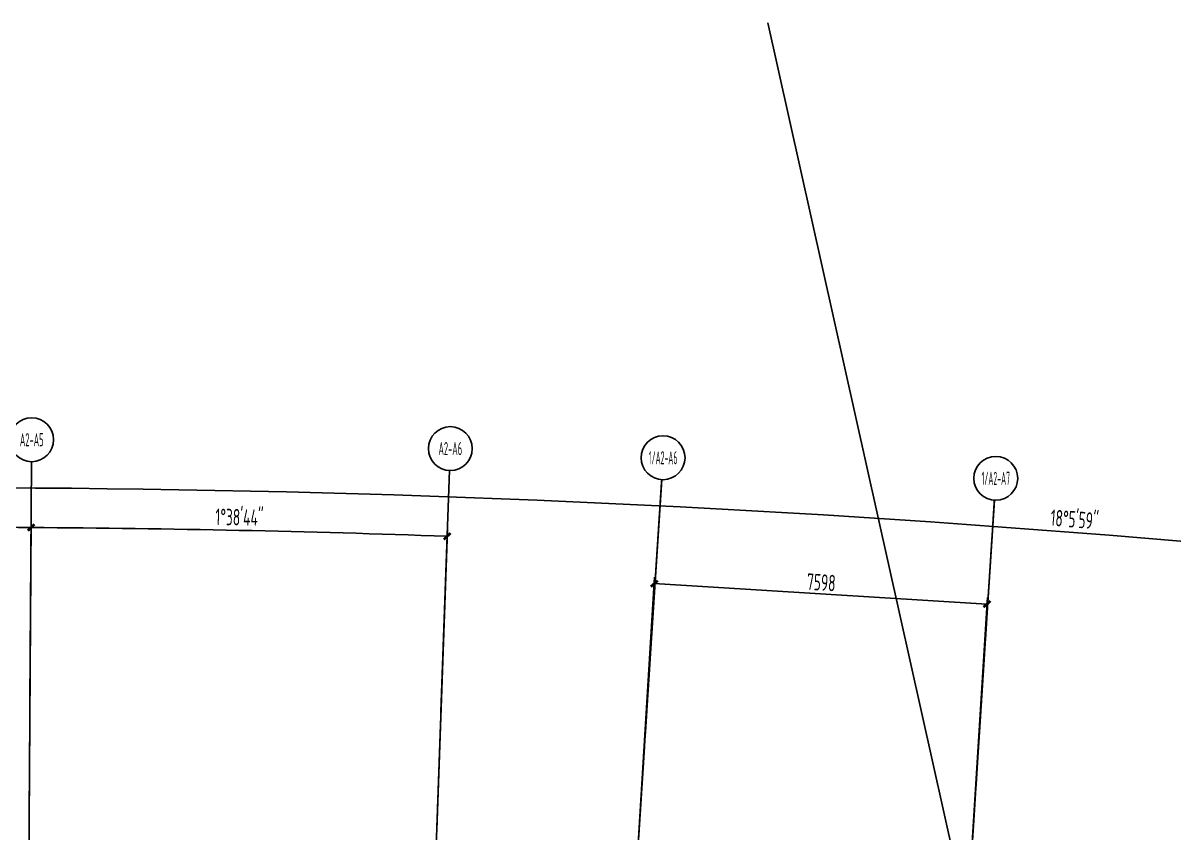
# Model space of a CAD drawing. Header units: millimetres. Extents: x 11515858 to 24947533, y -12784974 to -6116114.
# Drawn here: x 11780782 to 11806993, y -6370831 to -6352383 of the extents above; entities that cross this region are included whole.
import ezdxf
from ezdxf.enums import TextEntityAlignment as Align

# ---------------------------------------------------------------- set-up
doc = ezdxf.new("R2010")
doc.units = ezdxf.units.MM
doc.header["$LTSCALE"] = 10
doc.linetypes.add('A2-RG-AXIS$0$CENTER', pattern=[2, 1.25, -0.25, 0.25, -0.25])
doc.linetypes.add('A2-RG-AXIS$0$DOTE', pattern=[2.42, 2, -0.2, 0.02, -0.2])
for name, color, linetype in [('A2-RB-F2$0$$34$A-DIMS-100', 1, 'Continuous'), ('A2-RG-AXIS$0$A-AXIS', 1, 'Continuous'), ('A2-RG-AXIS$0$A-DIMS-100', 1, 'Continuous'), ('A2-RG-AXIS$0$A-GRID', 1, 'A2-RG-AXIS$0$CENTER'), ('A2-RG-AXIS$0$A-SYMB', 4, 'Continuous'), ('A2-RI-F2$0$A-STRS', 50, 'Continuous')]:
    doc.layers.add(name, color=color, linetype=linetype)
doc.layers.add('A2-RI-F2$0$A-FLOR-STRS', color=2, linetype='Continuous', lineweight=5)
doc.styles.add('A2-RB-F2$0$$0$XD2008', font='hzs.shx', dxfattribs={"width": 0.7, "bigfont": 'hztxt.shx'})
doc.styles.add('A2-RG-AXIS$0$ECADI', font='hzs.shx', dxfattribs={"width": 0.7, "bigfont": 'hztxt.shx'})
doc.styles.add('A2-RG-AXIS$0$XD2008', font='hzs.shx', dxfattribs={"width": 0.7, "bigfont": 'hztxt.shx'})
doc.dimstyles.new('A2-RB-F2$0$$0$XD100$0', dxfattribs={"dimscale": 100, "dimtxt": 3.5, "dimasz": 1, "dimexe": 1, "dimexo": 2, "dimgap": 0.5, "dimtad": 1, "dimdec": 0, "dimdsep": 46, "dimtxsty": 'A2-RB-F2$0$$0$XD2008', "dimblk1": 'A2-RB-F2$0$$20$_ArchTick', "dimblk2": 'A2-RB-F2$0$$20$_ArchTick', "dimsah": 1, "dimcen": 2.5, "dimclrt": 4, "dimaunit": 1, "dimadec": 0, "dimazin": 0, "dimtfac": 1, "dimtdec": 0, "dimtix": 1, "dimtmove": 2, "dimatfit": 3, "dimfxl": 0, "dimtolj": 1, "dimtzin": 0, "dimarcsym": 0})
doc.dimstyles.new('A2-RG-AXIS$0$XD150', dxfattribs={"dimscale": 300, "dimtxt": 2.5, "dimasz": 1.5, "dimexe": 1, "dimexo": 2, "dimgap": 0.5, "dimtad": 1, "dimdec": 0, "dimdsep": 46, "dimtxsty": 'A2-RG-AXIS$0$XD2008', "dimcen": 2.5, "dimclrt": 4, "dimaunit": 1, "dimadec": 3, "dimazin": 0, "dimtfac": 1, "dimtdec": 0, "dimtmove": 2, "dimatfit": 3, "dimfxl": 0, "dimtolj": 1, "dimtzin": 0, "dimarcsym": 0})
doc.dimstyles.new('A2-RG-AXIS$0$XD150$0', dxfattribs={"dimscale": 150, "dimtxt": 2.5, "dimasz": 1, "dimexe": 1, "dimexo": 2, "dimgap": 0.5, "dimtad": 1, "dimdec": 0, "dimdsep": 46, "dimtxsty": 'A2-RG-AXIS$0$XD2008', "dimblk": 'A2-RG-AXIS$0$_ArchTick', "dimcen": 2.5, "dimclrt": 4, "dimaunit": 1, "dimadec": 0, "dimazin": 0, "dimtfac": 1, "dimtdec": 0, "dimtmove": 2, "dimatfit": 3, "dimfxl": 0, "dimtolj": 1, "dimtzin": 0, "dimarcsym": 0})

# ---------------------------------------------------------------- blocks, each defined once
blk = doc.blocks.new('A2-RG-AXIS$0$ECADI-TAG-GRID')
at = {"color": 13}
blk.add_circle((0, 0), 5, dxfattribs=at)
at = {"style": 'A2-RG-AXIS$0$ECADI', "width": 0.7}
blk.add_attdef('GRID', text='', height=5, dxfattribs=at).set_placement((0, 0), align=Align.MIDDLE)
blk = doc.blocks.new('A2-RG-AXIS$0$_ArchTick')
at = {"color": 0, "linetype": 'ByBlock', "const_width": 0.4}
blk.add_lwpolyline([(-0.5, -0.5), (0.5, 0.5)], dxfattribs=at)
blk = doc.blocks.new('*D1242')
at = {"layer": 'A2-RG-AXIS$0$A-DIMS-100', "color": 0, "lineweight": -2, "ltscale": 3, "transparency": 16777216}
for p, q in [((11753070, -6371598), (11752455, -6363872)), ((11854556, -6379588), (11856371, -6372053))]:
    blk.add_line(p, q, dxfattribs=at)
blk.add_arc((11778731, -6694179), 331200, 76.44866, 94.54827, dxfattribs=at)
at = {"layer": 'Defpoints', "color": 0, "ltscale": 3, "transparency": 16777216}
for p in [(11822065, -6365826), (11753093, -6371897), (11854485, -6379879), (11778731, -6694179)]:
    blk.add_point(p, dxfattribs=at)
at = {"layer": 'A2-RG-AXIS$0$A-DIMS-100', "color": 0, "lineweight": -2, "ltscale": 3, "transparency": 16777216, "xscale": 150, "yscale": 150, "zscale": 150}
for p, rotation in [((11752467, -6364022), 184.5482656226652), ((11856336, -6372199), 346.4486630674553)]:
    blk.add_blockref('A2-RG-AXIS$0$_ArchTick', p, dxfattribs=dict(at, rotation=rotation))
at = {"layer": 'A2-RG-AXIS$0$A-DIMS-100', "color": 4, "ltscale": 3, "transparency": 16777216, "insert": (11804749, -6363703), "char_height": 375, "attachment_point": 5, "rotation": 355.4985, "style": 'A2-RG-AXIS$0$XD2008'}
blk.add_mtext('\\A1;18°5\'59"', dxfattribs=at)
blk = doc.blocks.new('*D1249')
at = {"layer": 'A2-RG-AXIS$0$A-DIMS-100', "color": 0, "lineweight": -2, "ltscale": 3, "transparency": 16777216}
for p, q in [((11780922, -6370586), (11780968, -6363736)), ((11790213, -6370782), (11790456, -6363937))]:
    blk.add_line(p, q, dxfattribs=at)
blk.add_arc((11778731, -6694179), 330300, 87.96659, 89.61201, dxfattribs=at)
at = {"layer": 'Defpoints', "color": 0, "ltscale": 3, "transparency": 16777216}
for p in [(11787290, -6363990), (11780920, -6370886), (11790202, -6371082), (11778731, -6694179)]:
    blk.add_point(p, dxfattribs=at)
at = {"layer": 'A2-RG-AXIS$0$A-DIMS-100', "color": 0, "lineweight": -2, "ltscale": 3, "transparency": 16777216, "xscale": 150, "yscale": 150, "zscale": 150}
for p, rotation in [((11780967, -6363886), 179.6120103936911), ((11790450, -6364087), 357.9665919819578)]:
    blk.add_blockref('A2-RG-AXIS$0$_ArchTick', p, dxfattribs=dict(at, rotation=rotation))
at = {"layer": 'A2-RG-AXIS$0$A-DIMS-100', "color": 4, "ltscale": 3, "transparency": 16777216, "insert": (11785716, -6363654), "char_height": 375, "attachment_point": 5, "rotation": 358.7893, "style": 'A2-RG-AXIS$0$XD2008'}
blk.add_mtext('\\A1;1°38\'44"', dxfattribs=at)
blk = doc.blocks.new('*D1251')
at = {"layer": 'A2-RG-AXIS$0$A-DIMS-100', "color": 0, "lineweight": -2, "ltscale": 3, "transparency": 16777216}
for p, q in [((11771629, -6370657), (11771479, -6363808)), ((11780922, -6370586), (11780968, -6363736))]:
    blk.add_line(p, q, dxfattribs=at)
blk.add_arc((11778731, -6694179), 330300, 89.61201, 91.25743, dxfattribs=at)
at = {"layer": 'Defpoints', "color": 0, "ltscale": 3, "transparency": 16777216}
for p in [(11777806, -6363880), (11771636, -6370957), (11780920, -6370886), (11778731, -6694179)]:
    blk.add_point(p, dxfattribs=at)
at = {"layer": 'A2-RG-AXIS$0$A-DIMS-100', "color": 0, "lineweight": -2, "ltscale": 3, "transparency": 16777216, "xscale": 150, "yscale": 150, "zscale": 150}
for p, rotation in [((11771482, -6363958), 181.2574288054266), ((11780967, -6363886), 359.6120103936937)]:
    blk.add_blockref('A2-RG-AXIS$0$_ArchTick', p, dxfattribs=dict(at, rotation=rotation))
at = {"layer": 'A2-RG-AXIS$0$A-DIMS-100', "color": 4, "ltscale": 3, "transparency": 16777216, "insert": (11776222, -6363590), "char_height": 375, "attachment_point": 5, "rotation": 0.4347, "style": 'A2-RG-AXIS$0$XD2008'}
blk.add_mtext('\\A1;1°38\'44"', dxfattribs=at)
blk = doc.blocks.new('*D1285')
at = {"layer": 'A2-RG-AXIS$0$A-AXIS', "color": 0, "lineweight": -2, "ltscale": 3, "transparency": 16777216}
for p, q in [((11794812, -6370979), (11795179, -6365018)), ((11795170, -6365167), (11802753, -6365634)), ((11802395, -6371445), (11802762, -6365484))]:
    blk.add_line(p, q, dxfattribs=at)
at = {"layer": 'Defpoints', "color": 0, "ltscale": 3, "transparency": 16777216}
for p in [(11802753, -6365634), (11794794, -6371278), (11802377, -6371745)]:
    blk.add_point(p, dxfattribs=at)
at = {"layer": 'A2-RG-AXIS$0$A-AXIS', "color": 0, "lineweight": -2, "ltscale": 3, "transparency": 16777216, "xscale": 150, "yscale": 150, "zscale": 150}
for p, rotation in [((11795170, -6365167), 176.4788938020491), ((11802753, -6365634), 356.4788938020491)]:
    blk.add_blockref('A2-RG-AXIS$0$_ArchTick', p, dxfattribs=dict(at, rotation=rotation))
at = {"layer": 'A2-RG-AXIS$0$A-AXIS', "color": 4, "ltscale": 3, "transparency": 16777216, "insert": (11798977, -6365139), "char_height": 375, "attachment_point": 5, "rotation": 356.4789, "style": 'A2-RG-AXIS$0$XD2008'}
blk.add_mtext('\\A1;7598', dxfattribs=at)
blk = doc.blocks.new('A2-RB-F2$0$$20$_ArchTick')
at = {"color": 0, "linetype": 'ByBlock', "const_width": 0.4}
blk.add_lwpolyline([(-0.5, -0.5), (0.5, 0.5)], dxfattribs=at)
blk = doc.blocks.new('*D1805')
at = {"layer": 'A2-RB-F2$0$$34$A-DIMS-100', "color": 0, "lineweight": -2, "transparency": 16777216}
blk.add_line((11776754, -6398434), (11776754, -6398380), dxfattribs=at)
blk.add_arc((11778735, -6693548), 295074, 89.61201, 90.38453, dxfattribs=at)
at = {"layer": 'Defpoints', "color": 0, "transparency": 16777216}
for p in [(11780940, -6367886), (11779407, -6398474), (11776756, -6398634), (11776775, -6401435), (11780668, -6408085)]:
    blk.add_point(p, dxfattribs=at)
at = {"layer": 'A2-RB-F2$0$$34$A-DIMS-100', "color": 0, "lineweight": -2, "transparency": 16777216, "xscale": 100, "yscale": 100, "zscale": 100}
for p, rotation in [((11776755, -6398480), 180.3845283823108), ((11780733, -6398480), 359.6120103874664)]:
    blk.add_blockref('A2-RB-F2$0$$20$_ArchTick', p, dxfattribs=dict(at, rotation=rotation))
at = {"layer": 'A2-RB-F2$0$$34$A-DIMS-100', "color": 4, "transparency": 16777216, "insert": (11778744, -6398215), "char_height": 350, "attachment_point": 5, "rotation": 359.9983, "style": 'A2-RB-F2$0$$0$XD2008'}
blk.add_mtext('\\A1;0°46\'21"', dxfattribs=at)
blk = doc.blocks.new('*D2093')
at = {"layer": 'A2-RB-F2$0$$34$A-DIMS-100', "color": 0, "lineweight": -2, "transparency": 16777216}
blk.add_arc((11778794, -6693505), 295491, 84.67576, 85.29788, dxfattribs=at)
at = {"layer": 'Defpoints', "color": 0, "transparency": 16777216}
for p in [(11809009, -6369287), (11803122, -6397728), (11805148, -6399191), (11802974, -6399522), (11805278, -6409313)]:
    blk.add_point(p, dxfattribs=at)
at = {"layer": 'A2-RB-F2$0$$34$A-DIMS-100', "color": 0, "lineweight": -2, "transparency": 16777216, "xscale": 100, "yscale": 100, "zscale": 100}
for p, rotation in [((11803017, -6399008), 175.2978833701957), ((11806213, -6399288), 354.6757551522803)]:
    blk.add_blockref('A2-RB-F2$0$$20$_ArchTick', p, dxfattribs=dict(at, rotation=rotation))
at = {"layer": 'A2-RB-F2$0$$34$A-DIMS-100', "color": 4, "transparency": 16777216, "insert": (11804638, -6398886), "char_height": 350, "attachment_point": 5, "rotation": 354.9868, "style": 'A2-RB-F2$0$$0$XD2008'}
blk.add_mtext('\\A1;0°37\'20"', dxfattribs=at)
blk = doc.blocks.new('*D2094')
at = {"layer": 'A2-RB-F2$0$$34$A-DIMS-100', "color": 0, "lineweight": -2, "transparency": 16777216}
blk.add_arc((11776657, -6716435), 318521, 84.39362, 84.67576, dxfattribs=at)
at = {"layer": 'Defpoints', "color": 0, "transparency": 16777216}
for p in [(11809009, -6369287), (11807899, -6398160), (11807254, -6399387), (11807724, -6399951), (11805278, -6409313)]:
    blk.add_point(p, dxfattribs=at)
at = {"layer": 'A2-RB-F2$0$$34$A-DIMS-100', "color": 0, "lineweight": -2, "transparency": 16777216, "xscale": 100, "yscale": 100, "zscale": 100}
for p, rotation in [((11806213, -6399288), 174.6757551522774), ((11807774, -6399438), 354.3936232043588)]:
    blk.add_blockref('A2-RB-F2$0$$20$_ArchTick', p, dxfattribs=dict(at, rotation=rotation))
at = {"layer": 'A2-RB-F2$0$$34$A-DIMS-100', "color": 4, "transparency": 16777216, "insert": (11807018, -6399105), "char_height": 350, "attachment_point": 5, "rotation": 354.5347, "style": 'A2-RB-F2$0$$0$XD2008'}
blk.add_mtext('\\A1;0°16\'56"', dxfattribs=at)
blk = doc.blocks.new('A2-RG-AXIS')
at = {"layer": 'A2-RG-AXIS$0$A-AXIS', "ltscale": 3}
for p, q in [((11780940.3, -6367886.2), (11780977.5, -6362386.3)), ((11790308.6, -6368084.2), (11790503.7, -6362587.7)), ((11794986, -6368283.9), (11795338.9, -6362795.8)), ((11802569.4, -6368750.7), (11802922, -6363265.7))]:
    blk.add_line(p, q, dxfattribs=at)
at = {"layer": 'A2-RG-AXIS$0$A-GRID', "linetype": 'A2-RG-AXIS$0$DOTE'}
for p, q in [((11795338.9, -6362795.8), (11793349.7, -6393734.2)), ((11802922, -6363265.7), (11800933.1, -6394199.2)), ((11780668.1, -6408085.3), (11780940.3, -6367886.2)), ((11790308.6, -6368084.2), (11788882.2, -6408258.9))]:
    blk.add_line(p, q, dxfattribs=at)
at = {"layer": 'A2-RG-AXIS$0$A-SYMB'}
ref = blk.add_blockref('A2-RG-AXIS$0$ECADI-TAG-GRID', (11780980.9, -6361886.3), dxfattribs=dict(at, xscale=100, yscale=100, zscale=100))
ref.add_attrib('GRID', 'A2-A5', dxfattribs={"layer": '0', "extrusion": (0, 0, -1), "height": 300, "style": 'A2-RG-AXIS$0$ECADI', "text_generation_flag": 2, "width": 0.5}).set_placement((-11780980.9, -6361886.3), align=Align.MIDDLE)
ref = blk.add_blockref('A2-RG-AXIS$0$ECADI-TAG-GRID', (11790521.4, -6362088), dxfattribs=dict(at, xscale=100, yscale=100, zscale=100))
ref.add_attrib('GRID', 'A2-A6', dxfattribs={"layer": '0', "extrusion": (0, 0, -1), "height": 300, "style": 'A2-RG-AXIS$0$ECADI', "text_generation_flag": 2, "width": 0.5}).set_placement((-11790521.4, -6362088), align=Align.MIDDLE)
ref = blk.add_blockref('A2-RG-AXIS$0$ECADI-TAG-GRID', (11795371, -6362296.9), dxfattribs=dict(at, xscale=100, yscale=100, zscale=100))
ref.add_attrib('GRID', '1/A2-A6', dxfattribs={"layer": '0', "extrusion": (0, 0, -1), "height": 300, "style": 'A2-RG-AXIS$0$ECADI', "text_generation_flag": 2, "width": 0.4}).set_placement((-11795371, -6362296.9), align=Align.MIDDLE)
ref = blk.add_blockref('A2-RG-AXIS$0$ECADI-TAG-GRID', (11802954.1, -6362766.7), dxfattribs=dict(at, xscale=100, yscale=100, zscale=100))
ref.add_attrib('GRID', '1/A2-A7', dxfattribs={"layer": '0', "extrusion": (0, 0, -1), "height": 300, "style": 'A2-RG-AXIS$0$ECADI', "text_generation_flag": 2, "width": 0.4}).set_placement((-11802954.1, -6362766.7), align=Align.MIDDLE)
at = {"layer": 'A2-RG-AXIS$0$A-AXIS', "ltscale": 3}
dim = blk.add_aligned_dim(p1=(11794793.5, -6371278), p2=(11802376.9, -6371744.6), distance=6122.3, dimstyle='A2-RG-AXIS$0$XD150$0', dxfattribs=at)
dim.commit()
dim.dimension.update_dxf_attribs({"geometry": '*D1285', "text_midpoint": (11798977.3, -6365138.5)})
at = {"layer": 'A2-RG-AXIS$0$A-DIMS-100', "ltscale": 3}
for base, p1, p2, picture, middle in [((11822064.9, -6365825.9), (11854485.2, -6379879.3), (11753093.4, -6371896.8), '*D1242', (11804748.6, -6363703.1)), ((11777805.6, -6363880), (11780920, -6370886.1), (11771636, -6370956.6), '*D1251', (11776222.4, -6363590)), ((11787290.1, -6363989.6), (11780920, -6370886.1), (11790202.1, -6371082.3), '*D1249', (11785716, -6363654.3))]:
    dim = blk.add_angular_dim_3p(base=base, center=(11778730.7, -6694178.7), p1=p1, p2=p2, dimstyle='A2-RG-AXIS$0$XD150', override={"dimscale": 150, "dimasz": 1, "dimblk": 'A2-RG-AXIS$0$_ArchTick', "dimadec": 4}, dxfattribs=at)
    dim.commit()
    dim.dimension.update_dxf_attribs({"geometry": picture, "text_midpoint": middle})
blk = doc.blocks.new('A2-RB-F2')
at = {"layer": 'A2-RB-F2$0$$34$A-DIMS-100'}
for base, line1, line2, picture, middle in [((11779406.9758, -6398473.8962), ((11776774.5038, -6401435.2712), (11776755.7001, -6398633.5031)), ((11780668.0768, -6408085.2682), (11780940.2968, -6367886.2033)), '*D1805', (11778743.9034, -6398214.7978)), ((11805147.6649, -6399191.0022), ((11802974.2513, -6399521.8072), (11803121.8069, -6397727.8654)), ((11809008.7136, -6369286.5361), (11805278.4795, -6409313.081)), '*D2093', (11804637.5776, -6398886.4461)), ((11807253.682, -6399387.0503), ((11809008.7136, -6369286.5361), (11805278.4795, -6409313.081)), ((11807723.6465, -6399951.0248), (11807899.4951, -6398159.6351)), '*D2094', (11807018.0783, -6399104.8873))]:
    dim = blk.add_angular_dim_2l(base=base, line1=line1, line2=line2, dimstyle='A2-RB-F2$0$$0$XD100$0', override={"dimadec": 4}, dxfattribs=at)
    dim.commit()
    dim.dimension.update_dxf_attribs({"geometry": picture, "text_midpoint": middle})
blk = doc.blocks.new('A2-RI-F2')
at = {"layer": 'Defpoints', "color": 3}
blk.add_line((11803348, -6377452), (11797759, -6352383), dxfattribs=at)
at = {"layer": 'A2-RI-F2$0$A-FLOR-STRS'}
blk.add_blockref('A2-RG-AXIS', (0, 0), dxfattribs=at)
at = {"layer": 'A2-RI-F2$0$A-STRS', "linetype": 'Continuous'}
blk.add_blockref('A2-RB-F2', (0, 0), dxfattribs=at)

msp = doc.modelspace()

# ---------------------------------------------------------------- block references
for name in ['A2-RI-F2', 'A2-RB-F2', 'A2-RG-AXIS']:
    msp.add_blockref(name, (0, 0))

doc.saveas('drawing.dxf')
